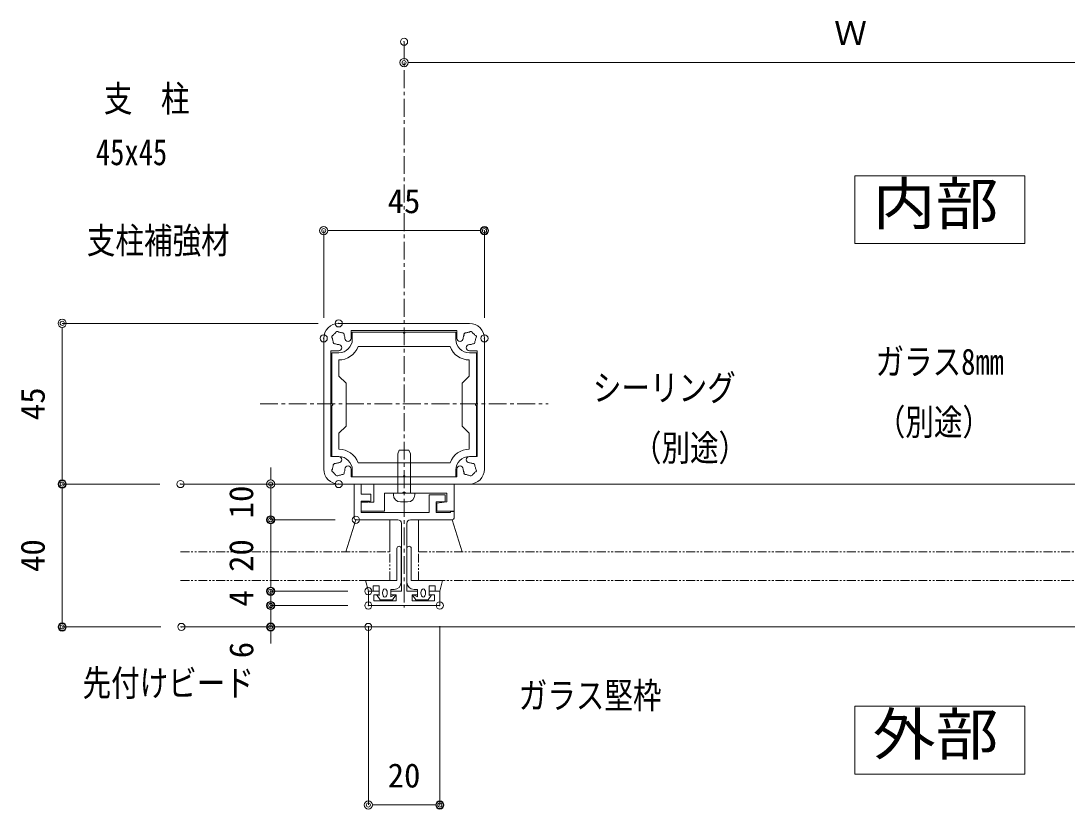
# Model space of a CAD drawing. Units: millimetres, scale not verified. Extents: x -1682 to 1682, y -1188 to 1188.
# Drawn here: x 510 to 1096, y -66 to 376 of the extents above; entities that cross this region are included whole.
import ezdxf
from ezdxf.enums import TextEntityAlignment as Align

# ---------------------------------------------------------------- set-up
doc = ezdxf.new("R2010")
doc.units = ezdxf.units.MM
doc.header["$LTSCALE"] = 8
doc.header["$PDMODE"] = 32
doc.header["$PDSIZE"] = 4
doc.linetypes.add('USER1', pattern=[2, 1.25, -0.25, 0.25, -0.25])
doc.linetypes.add('USER2', pattern=[1.25, 0.625, -0.125, 0.125, -0.125, 0.125, -0.125])
for name, color, linetype, lineweight in [('0-0_0', 7, 'Continuous', 18), ('0-1_DEFPOINTS', 7, 'Continuous', 18), ('0-3_MOJI', 7, 'Continuous', 18), ('0-6_6ﾊｯﾁﾝｸﾞ', 4, 'Continuous', 18), ('0-8_3中心線', 2, 'USER1', 18), ('0-9_41ｱﾙﾐ', 6, 'Continuous', 18), ('0-A_1手摺寸法', 7, 'Continuous', 18), ('0-C_P4-12', 7, 'Continuous', 18), ('0-D_2a', 1, 'USER2', 18), ('0-E_4アルミ', 6, 'Continuous', 18)]:
    doc.layers.add(name, color=color, linetype=linetype, lineweight=lineweight)
doc.styles.add('ＭＳ ゴシック', font='')
doc.styles.get('ＭＳ ゴシック').set_extended_font_data('MS Gothic')

# ---------------------------------------------------------------- blocks, each defined once
blk = doc.blocks.new('_ORIGIN2')
at = {"layer": '0-0_0'}
blk.add_line((-1, 0), (-2, 0), dxfattribs=at)
for radius in [1, 0.5]:
    blk.add_circle((0, 0), radius, dxfattribs=at)
blk = doc.blocks.new('D34')
at = {"layer": '0-1_DEFPOINTS'}
for p in [(1540.77, 2816.89), (2540.77, 2816.89), (2540.77, 2793.58)]:
    blk.add_point(p, dxfattribs=at)
at = {"layer": '0-A_1手摺寸法'}
for p, q in [((1540.77, 2793.89), (1540.77, 2793.58)), ((1549.97, 2793.58), (2531.57, 2793.58)), ((2540.77, 2793.89), (2540.77, 2793.58))]:
    blk.add_line(p, q, dxfattribs=at)
at = {"layer": '0-A_1手摺寸法', "xscale": 4.6, "yscale": 4.6, "rotation": 180}
blk.add_blockref('_ORIGIN2', (1540.77, 2793.58), dxfattribs=at)
at = {"layer": '0-A_1手摺寸法', "xscale": 4.6, "yscale": 4.6}
blk.add_blockref('_ORIGIN2', (2540.77, 2793.58), dxfattribs=at)
at = {"layer": '0-A_1手摺寸法', "style": 'ＭＳ ゴシック'}
blk.add_text('Ｗ', height=26.98, dxfattribs=at).set_placement((2022.37, 2805.08), align=Align.BOTTOM_LEFT)
blk = doc.blocks.new('D12')
at = {"layer": '0-1_DEFPOINTS'}
for p in [(1467.57, 2501.44), (1157.9, 2321.44), (1290.36, 2321.44)]:
    blk.add_point(p, dxfattribs=at)
at = {"layer": '0-A_1手摺寸法'}
for p, q in [((1444.57, 2501.44), (1157.9, 2501.44)), ((1157.9, 2492.24), (1157.9, 2330.64)), ((1267.36, 2321.44), (1157.9, 2321.44))]:
    blk.add_line(p, q, dxfattribs=at)
at = {"layer": '0-A_1手摺寸法', "xscale": 4.6, "yscale": 4.6}
for p, rotation in [((1157.9, 2501.44), 90), ((1157.9, 2321.44), 270)]:
    blk.add_blockref('_ORIGIN2', p, dxfattribs=dict(at, rotation=rotation))
at = {"layer": '0-A_1手摺寸法', "style": 'ＭＳ ゴシック'}
blk.add_text('45', height=26.98, rotation=90, dxfattribs=at).set_placement((1146.4, 2393.04), align=Align.BOTTOM_LEFT)
blk = doc.blocks.new('D13')
at = {"layer": '0-1_DEFPOINTS'}
for p in [(1290.36, 2321.44), (1157.9, 2161.44), (1291.36, 2161.44)]:
    blk.add_point(p, dxfattribs=at)
at = {"layer": '0-A_1手摺寸法'}
for p, q in [((1267.36, 2321.44), (1157.9, 2321.44)), ((1157.9, 2312.24), (1157.9, 2170.64)), ((1268.36, 2161.44), (1157.9, 2161.44))]:
    blk.add_line(p, q, dxfattribs=at)
at = {"layer": '0-A_1手摺寸法', "xscale": 4.6, "yscale": 4.6}
for p, rotation in [((1157.9, 2321.44), 90), ((1157.9, 2161.44), 270)]:
    blk.add_blockref('_ORIGIN2', p, dxfattribs=dict(at, rotation=rotation))
at = {"layer": '0-A_1手摺寸法', "style": 'ＭＳ ゴシック'}
blk.add_text('40', height=26.98, rotation=90, dxfattribs=at).set_placement((1146.4, 2223.04), align=Align.BOTTOM_LEFT)
blk = doc.blocks.new('D18')
at = {"layer": '0-1_DEFPOINTS'}
for p in [(1630.77, 2605.31), (1450.77, 2484.64), (1630.77, 2484.64)]:
    blk.add_point(p, dxfattribs=at)
at = {"layer": '0-A_1手摺寸法'}
for p, q in [((1450.77, 2507.64), (1450.77, 2605.31)), ((1459.97, 2605.31), (1621.57, 2605.31)), ((1630.77, 2507.64), (1630.77, 2605.31))]:
    blk.add_line(p, q, dxfattribs=at)
at = {"layer": '0-A_1手摺寸法', "xscale": 4.6, "yscale": 4.6, "rotation": 180}
blk.add_blockref('_ORIGIN2', (1450.77, 2605.31), dxfattribs=at)
at = {"layer": '0-A_1手摺寸法', "xscale": 4.6, "yscale": 4.6}
blk.add_blockref('_ORIGIN2', (1630.77, 2605.31), dxfattribs=at)
at = {"layer": '0-A_1手摺寸法', "style": 'ＭＳ ゴシック'}
blk.add_text('45', height=26.98, dxfattribs=at).set_placement((1522.37, 2616.81), align=Align.BOTTOM_LEFT)
blk = doc.blocks.new('A$C73B30195')
at = {"layer": '0-0_0'}
for p, q in [((7, 15.2), (7, 5)), ((7, 15.2), (52, 15.2)), ((52, 15.2), (52, 0)), ((13, 10.2), (13, 0)), ((22.961, 10.2), (13, 10.2)), ((48, 10.2), (25.039, 10.2)), ((48, 10.2), (48, 5.33)), ((0, 5), (3.8, 5)), ((0, 5), (0, 0)), ((0, 0), (13, 0)), ((4.6, 5), (7, 5)), ((42.4, 4.6), (48, 5.33)), ((42.4, 4.6), (42.4, 0)), ((42.4, 0), (52, 0))]:
    blk.add_line(p, q, dxfattribs=at)
blk.add_lwpolyline([(22.961, 10.2), (24, 10.8), (25.039, 10.2)], dxfattribs=at)
blk.add_arc((4.2, 5), 0.4, 0, 180, dxfattribs=at)
blk = doc.blocks.new('A$C6B7A23AF')
at = {"layer": '0-0_0'}
for p, q in [((0, 68), (4, 68)), ((0, 68), (0, 49)), ((4, 68), (4, 62.4)), ((4, 62.4), (9.4, 62.4)), ((9.4, 62.4), (9.4, 58.4)), ((42, 62), (42, 52)), ((42, 62), (51, 62)), ((51, 62), (51, 58)), ((4, 58.4), (8.6, 58.4)), ((4, 58.4), (4, 52)), ((46, 58), (46, 52)), ((46, 58), (51, 58)), ((1, 48), (24.5, 48)), ((4, 52), (42, 52)), ((31.5, 48), (55, 48)), ((46, 52), (54, 52)), ((54, 52.6), (56, 52.6)), ((54, 52.6), (54, 52)), ((56, 52.6), (56, 49)), ((26.5, 8), (26.5, 46)), ((29.5, 46), (29.5, 8)), ((8, 8), (14, 8)), ((8, 8), (8, 0)), ((11, 2.6), (11, 6)), ((11, 6), (14, 6)), ((14, 8), (14, 6)), ((26.5, 8), (20.5, 8)), ((20.5, 8), (20.5, 6)), ((23.5, 6), (20.5, 6)), ((23.5, 6), (23.5, 2.6)), ((29.5, 8), (35.5, 8)), ((32.5, 6), (35.5, 6)), ((32.5, 6), (32.5, 2.6)), ((35.5, 8), (35.5, 6)), ((48, 8), (42, 8)), ((42, 8), (42, 6)), ((45, 6), (42, 6)), ((45, 2.6), (45, 6)), ((48, 8), (48, 0)), ((8, 0), (48, 0)), ((23.5, 2.6), (11, 2.6)), ((32.5, 2.6), (45, 2.6))]:
    blk.add_line(p, q, dxfattribs=at)
for centre, radius, start, end in [((9, 58.4), 0.4, 180, 0), ((1, 49), 1, 180, 270), ((24.5, 46), 2, 0, 90), ((31.5, 46), 2, 90, 180), ((55, 49), 1, 270, 0)]:
    blk.add_arc(centre, radius, start, end, dxfattribs=at)
blk = doc.blocks.new('A$C015A387A')
at = {"layer": '0-A_1手摺寸法', "color": 3}
for p, q in [((0, 9.738), (0, 28.738)), ((2.4, 10.738), (2.4, 28.738)), ((2.4, 10.738), (20, 10.738)), ((12.4, 7.738), (15.8, 7.738)), ((12.4, 7.738), (12.4, 2.277)), ((15.8, 7.738), (15.8, 4.738)), ((20, 10.738), (18.4, 4.738)), ((4.915, 0), (3.248, 2.275)), ((3.62, 2.713), (5.9, 1.586)), ((4, 5.738), (5.9, 5.738)), ((4.915, 0), (11.885, 0)), ((5.9, 5.738), (5.9, 1.586)), ((11.885, 0), (13.552, 2.275)), ((12.4, 2.277), (13.18, 2.713)), ((15.8, 4.738), (18.4, 4.738))]:
    blk.add_line(p, q, dxfattribs=at)
for centre, radius, start, end in [((1.2, 28.738), 1.2, 0, 180), ((4, 9.738), 4, 180, 270), ((3.5, 2.438), 0.3, 66.37062, 212.90524), ((13.3, 2.438), 0.3, 327.09476, 113.62938)]:
    blk.add_arc(centre, radius, start, end, dxfattribs=at)
blk.add_ellipse((9.15, 3.786), major_axis=(0, -2.306), ratio=0.569947, start_param=6.2831853, end_param=12.5663706, dxfattribs=at)
blk = doc.blocks.new('A$C5EAB0138')
at = {"layer": '0-9_41ｱﾙﾐ'}
for p, q in [((-29, 81), (-0.6, 81)), ((-29, 81), (-29, 77.1)), ((-25, 77), (-16, 77)), ((-12, 73), (-16, 77)), ((-0.338, 80.586), (-0.6, 81)), ((0.338, 80.586), (0.6, 81)), ((0.6, 81), (29, 81)), ((12, 73), (16, 77)), ((25, 77), (16, 77)), ((29, 81), (29, 77.1)), ((-12, 73), (12, 73)), ((-40.5, 41.1), (-40.5, 69.5)), ((-40.5, 69.5), (-36.6, 69.5)), ((-32.5, 14.751), (-32.5, 66.249)), ((32.5, 14.751), (32.5, 66.249)), ((40.5, 69.5), (36.6, 69.5)), ((40.5, 41.1), (40.5, 69.5)), ((-40.086, 40.838), (-40.5, 41.1)), ((40.086, 40.838), (40.5, 41.1)), ((-40.086, 40.162), (-40.5, 39.9)), ((-40.5, 11.5), (-40.5, 39.9)), ((40.086, 40.162), (40.5, 39.9)), ((40.5, 11.5), (40.5, 39.9)), ((-40.5, 11.5), (-36.6, 11.5)), ((-12, 8), (-16, 4)), ((-12, 8), (12, 8)), ((12, 8), (16, 4)), ((40.5, 11.5), (36.6, 11.5)), ((-29, 0), (-29, 3.9)), ((-29, 0), (-0.6, 0)), ((-25, 4), (-16, 4)), ((-0.338, 0.414), (-0.6, 0)), ((0.338, 0.414), (0.6, 0)), ((0.6, 0), (29, 0)), ((25, 4), (16, 4)), ((29, 0), (29, 3.9))]:
    blk.add_line(p, q, dxfattribs=at)
for centre, radius, start, end in [((-36.6, 77.1), 7.6, 270, 0), ((-36.6, 77.1), 11.6, 290.69837, 359.50606), ((0, 80.8), 0.4, 212.33353, 327.66647), ((36.6, 77.1), 11.6, 180, 249.30163), ((36.6, 77.1), 7.6, 180, 270), ((-40.3, 40.5), 0.4, 302.33353, 57.66647), ((40.3, 40.5), 0.4, 122.33353, 237.66647), ((-36.6, 3.9), 11.6, 0.49394, 69.30163), ((36.6, 3.9), 11.6, 110.69837, 179.50606), ((-36.6, 3.9), 7.6, 0, 90), ((36.6, 3.9), 7.6, 90, 180), ((0, 0.2), 0.4, 32.33353, 147.66647)]:
    blk.add_arc(centre, radius, start, end, dxfattribs=at)
blk = doc.blocks.new('D55')
at = {"layer": '0-1_DEFPOINTS'}
for p in [(1500.77, 2185.44), (1580.77, 2185.44), (1580.77, 1962.03)]:
    blk.add_point(p, dxfattribs=at)
at = {"layer": '0-A_1手摺寸法'}
for p, q in [((1500.77, 2162.44), (1500.77, 1962.03)), ((1580.77, 2162.44), (1580.77, 1962.03)), ((1509.97, 1962.03), (1571.57, 1962.03))]:
    blk.add_line(p, q, dxfattribs=at)
at = {"layer": '0-A_1手摺寸法', "xscale": 4.6, "yscale": 4.6, "rotation": 180}
blk.add_blockref('_ORIGIN2', (1500.77, 1962.03), dxfattribs=at)
at = {"layer": '0-A_1手摺寸法', "xscale": 4.6, "yscale": 4.6}
blk.add_blockref('_ORIGIN2', (1580.77, 1962.03), dxfattribs=at)
at = {"layer": '0-A_1手摺寸法', "style": 'ＭＳ ゴシック'}
blk.add_text('20', height=26.98, dxfattribs=at).set_placement((1522.37, 1973.53), align=Align.BOTTOM_LEFT)
blk = doc.blocks.new('D56')
at = {"layer": '0-1_DEFPOINTS'}
for p in [(1467.57, 2321.44), (1391.36, 2281.44), (1486.77, 2281.44)]:
    blk.add_point(p, dxfattribs=at)
at = {"layer": '0-A_1手摺寸法'}
for p, q in [((1391.36, 2330.64), (1391.36, 2339.84)), ((1444.57, 2321.44), (1391.36, 2321.44)), ((1391.36, 2321.44), (1391.36, 2281.44)), ((1463.77, 2281.44), (1391.36, 2281.44)), ((1391.36, 2272.24), (1391.36, 2263.04))]:
    blk.add_line(p, q, dxfattribs=at)
at = {"layer": '0-A_1手摺寸法', "xscale": 4.6, "yscale": 4.6}
for p, rotation in [((1391.36, 2321.44), 270), ((1391.36, 2281.44), 90)]:
    blk.add_blockref('_ORIGIN2', p, dxfattribs=dict(at, rotation=rotation))
at = {"layer": '0-A_1手摺寸法', "style": 'ＭＳ ゴシック'}
blk.add_text('10', height=26.98, rotation=90, dxfattribs=at).set_placement((1379.86, 2283.04), align=Align.BOTTOM_LEFT)
blk = doc.blocks.new('D57')
at = {"layer": '0-1_DEFPOINTS'}
for p in [(1486.77, 2281.44), (1391.36, 2201.44), (1500.77, 2201.44)]:
    blk.add_point(p, dxfattribs=at)
at = {"layer": '0-A_1手摺寸法'}
for p, q in [((1463.77, 2281.44), (1391.36, 2281.44)), ((1391.36, 2272.24), (1391.36, 2210.64)), ((1477.77, 2201.44), (1391.36, 2201.44))]:
    blk.add_line(p, q, dxfattribs=at)
at = {"layer": '0-A_1手摺寸法', "xscale": 4.6, "yscale": 4.6}
for p, rotation in [((1391.36, 2281.44), 90), ((1391.36, 2201.44), 270)]:
    blk.add_blockref('_ORIGIN2', p, dxfattribs=dict(at, rotation=rotation))
at = {"layer": '0-A_1手摺寸法', "style": 'ＭＳ ゴシック'}
blk.add_text('20', height=26.98, rotation=90, dxfattribs=at).set_placement((1379.86, 2223.04), align=Align.BOTTOM_LEFT)
blk = doc.blocks.new('D58')
at = {"layer": '0-1_DEFPOINTS'}
for p in [(1500.77, 2201.44), (1391.36, 2185.44), (1500.77, 2185.44)]:
    blk.add_point(p, dxfattribs=at)
at = {"layer": '0-A_1手摺寸法'}
for p, q in [((1391.36, 2210.64), (1391.36, 2219.84)), ((1477.77, 2201.44), (1391.36, 2201.44)), ((1391.36, 2201.44), (1391.36, 2185.44)), ((1477.77, 2185.44), (1391.36, 2185.44)), ((1391.36, 2176.24), (1391.36, 2167.04))]:
    blk.add_line(p, q, dxfattribs=at)
at = {"layer": '0-A_1手摺寸法', "xscale": 4.6, "yscale": 4.6}
for p, rotation in [((1391.36, 2201.44), 270), ((1391.36, 2185.44), 90)]:
    blk.add_blockref('_ORIGIN2', p, dxfattribs=dict(at, rotation=rotation))
at = {"layer": '0-A_1手摺寸法', "style": 'ＭＳ ゴシック'}
blk.add_text('4', height=26.98, rotation=90, dxfattribs=at).set_placement((1379.86, 2184.24), align=Align.BOTTOM_LEFT)
blk = doc.blocks.new('D59')
at = {"layer": '0-1_DEFPOINTS'}
for p in [(1500.77, 2185.44), (1391.36, 2161.44), (1500.77, 2161.44)]:
    blk.add_point(p, dxfattribs=at)
at = {"layer": '0-A_1手摺寸法'}
for p, q in [((1391.36, 2194.64), (1391.36, 2203.84)), ((1477.77, 2185.44), (1391.36, 2185.44)), ((1391.36, 2185.44), (1391.36, 2161.44)), ((1477.77, 2161.44), (1391.36, 2161.44)), ((1391.36, 2152.24), (1391.36, 2143.04))]:
    blk.add_line(p, q, dxfattribs=at)
at = {"layer": '0-A_1手摺寸法', "xscale": 4.6, "yscale": 4.6}
for p, rotation in [((1391.36, 2185.44), 270), ((1391.36, 2161.44), 90)]:
    blk.add_blockref('_ORIGIN2', p, dxfattribs=dict(at, rotation=rotation))
at = {"layer": '0-A_1手摺寸法', "style": 'ＭＳ ゴシック'}
blk.add_text('6', height=26.98, rotation=90, dxfattribs=at).set_placement((1380.04, 2126.36), align=Align.BOTTOM_LEFT)

msp = doc.modelspace()

# ---------------------------------------------------------------- linework, layer by layer
at = {"layer": '0-0_0'}
for p, q in [((697.939, 96.203), (692.363, 78.203)), ((751.939, 96.203), (757.516, 78.203))]:
    msp.add_line(p, q, dxfattribs=at)
for points in [[(697.939, 96.203), (716.919, 96.203), (716.919, 78.203)], [(751.939, 96.203), (732.96, 96.203), (732.96, 78.203)]]:
    msp.add_lwpolyline(points, dxfattribs=at)
at = {"layer": '0-6_6ﾊｯﾁﾝｸﾞ'}
for p, q in [((721.439, 133.203), (722.268, 135.203)), ((722.268, 135.203), (727.611, 135.203)), ((728.439, 133.203), (727.611, 135.203)), ((721.439, 111.203), (721.439, 133.203)), ((728.439, 111.203), (728.439, 133.203)), ((718.939, 110.203), (718.939, 110.803)), ((719.339, 111.203), (730.539, 111.203)), ((722.939, 106.203), (726.939, 106.203)), ((730.939, 110.203), (730.939, 110.803))]:
    msp.add_line(p, q, dxfattribs=at)
for centre, radius, start, end in [((719.339, 110.803), 0.4, 90, 180), ((722.939, 110.203), 4, 180, 270), ((726.939, 110.203), 4, 270, 0), ((730.539, 110.803), 0.4, 0, 90)]:
    msp.add_arc(centre, radius, start, end, dxfattribs=at)
at = {"layer": '0-8_3中心線'}
for p, q in [((724.939, 363.931), (724.939, 47.082)), ((644.326, 161.203), (805.553, 161.203))]:
    msp.add_line(p, q, dxfattribs=at)
at = {"layer": '0-A_1手摺寸法', "color": 3}
for p, q in [((1484.939, 116.203), (1014.939, 116.203)), ((697.939, 96.203), (694.222, 84.203)), ((751.939, 96.203), (755.657, 84.203)), ((1484.939, 36.203), (1014.939, 36.203))]:
    msp.add_line(p, q, dxfattribs=at)
for points in [[(599.735, 116.203), (724.939, 116.203), (1014.939, 116.203)], [(599.735, 36.203), (724.939, 36.203), (1014.939, 36.203)]]:
    msp.add_lwpolyline(points, dxfattribs=at)
at = {"layer": '0-C_P4-12'}
for p, q in [((977.277, 288.879), (977.277, 250.868)), ((977.277, -8.25), (977.277, -46.26))]:
    msp.add_line(p, q, dxfattribs=at)
for points in [[(977.277, 250.869), (1072.602, 250.869), (1072.602, 288.879), (977.277, 288.879)], [(977.277, -46.26), (1072.602, -46.26), (1072.602, -8.25), (977.277, -8.25)]]:
    msp.add_lwpolyline(points, dxfattribs=at)
at = {"layer": '0-D_2a'}
for p, q in [((599.735, 78.203), (716.939, 78.203)), ((716.939, 62.203), (716.939, 78.203)), ((732.939, 78.203), (1446.939, 78.203)), ((732.939, 62.203), (732.939, 78.203)), ((599.735, 62.203), (716.939, 62.203)), ((732.939, 62.203), (1446.939, 62.203))]:
    msp.add_line(p, q, dxfattribs=at)
at = {"layer": '0-E_4アルミ'}
for p, q in [((761.539, 206.203), (688.339, 206.203)), ((754.539, 202.203), (695.339, 202.203)), ((695.339, 202.203), (695.339, 197.803)), ((754.539, 202.203), (754.539, 197.803)), ((679.939, 197.803), (679.939, 124.603)), ((769.939, 197.803), (769.939, 124.603)), ((683.939, 190.803), (683.939, 131.603)), ((688.339, 190.803), (683.939, 190.803)), ((761.539, 190.803), (765.939, 190.803)), ((765.939, 190.803), (765.939, 131.603)), ((688.339, 131.603), (683.939, 131.603)), ((761.539, 131.603), (765.939, 131.603)), ((695.339, 120.203), (695.339, 124.603)), ((754.539, 120.203), (754.539, 124.603)), ((754.539, 120.203), (695.339, 120.203)), ((761.539, 116.203), (688.339, 116.203))]:
    msp.add_line(p, q, dxfattribs=at)
for centre, radius, start, end in [((688.339, 197.803), 8.4, 90, 180), ((761.539, 197.803), 8.4, 0, 90), ((685.442, 198.579), 1, 97.02431, 165), ((688.339, 197.803), 3.5, 135, 149.64111), ((688.339, 197.803), 3.5, 120.35889, 135), ((687.563, 200.701), 1, 105, 172.97569), ((687.563, 200.701), 1, 37.02431, 105), ((688.339, 197.803), 3.5, 75, 89.64111), ((688.339, 197.803), 3.5, 60.35889, 75), ((690.461, 199.924), 1, 45, 112.97569), ((690.461, 199.924), 1, 337.02431, 45), ((688.339, 197.803), 3.5, 15, 29.64111), ((761.539, 197.803), 3.5, 150.35889, 165), ((759.418, 199.924), 1, 135, 202.97569), ((759.418, 199.924), 1, 67.02431, 135), ((761.539, 197.803), 3.5, 105, 119.64111), ((761.539, 197.803), 3.5, 90.35889, 105), ((762.316, 200.701), 1, 75, 142.97569), ((762.316, 200.701), 1, 7.02431, 75), ((761.539, 197.803), 3.5, 45, 59.64111), ((761.539, 197.803), 3.5, 30.35889, 45), ((764.437, 198.579), 1, 15, 82.97569), ((685.442, 198.579), 1, 165, 232.97569), ((688.339, 197.803), 3.5, 180.35889, 195), ((688.339, 197.803), 3.5, 195, 209.64111), ((686.218, 195.682), 1, 157.02431, 225), ((686.218, 195.682), 1, 225, 292.97569), ((688.339, 197.803), 3.5, 240.35889, 255), ((688.339, 197.803), 3.5, 255, 270), ((688.339, 192.553), 1.75, 270, 90), ((688.339, 197.803), 3.5, 0.35889, 15), ((693.589, 197.803), 1.75, 180, 0), ((756.289, 197.803), 1.75, 180, 360), ((761.539, 197.803), 3.5, 165, 179.64111), ((761.539, 192.553), 1.75, 90, 270), ((761.539, 197.803), 3.5, 270, 285), ((761.539, 197.803), 3.5, 285, 299.64111), ((763.661, 195.682), 1, 247.02431, 315), ((763.661, 195.682), 1, 315, 22.97569), ((761.539, 197.803), 3.5, 330.35889, 345), ((761.539, 197.803), 3.5, 345, 359.64111), ((764.437, 198.579), 1, 307.02431, 15), ((688.339, 129.853), 1.75, 270, 90), ((761.539, 129.853), 1.75, 90, 270), ((688.339, 124.603), 8.4, 180, 270), ((685.442, 123.827), 1, 127.02431, 195), ((685.442, 123.827), 1, 195, 262.97569), ((688.339, 124.603), 3.5, 165, 179.64111), ((688.339, 124.603), 3.5, 150.35889, 165), ((686.218, 126.724), 1, 135, 202.97569), ((686.218, 126.724), 1, 67.02431, 135), ((688.339, 124.603), 3.5, 105, 119.64111), ((688.339, 124.603), 3.5, 90, 105), ((688.339, 124.603), 3.5, 330.35889, 345), ((688.339, 124.603), 3.5, 345, 359.64111), ((693.589, 124.603), 1.75, 360, 180), ((756.289, 124.603), 1.75, 0, 180), ((761.539, 124.603), 3.5, 180.35889, 195), ((761.539, 124.603), 3.5, 195, 209.64111), ((761.539, 124.603), 3.5, 75, 90), ((761.539, 124.603), 8.4, 270, 360), ((761.539, 124.603), 3.5, 60.35889, 75), ((763.661, 126.724), 1, 45, 112.97569), ((763.661, 126.724), 1, 337.02431, 45), ((764.437, 123.827), 1, 277.02431, 345), ((761.539, 124.603), 3.5, 15, 29.64111), ((761.539, 124.603), 3.5, 0.35889, 15), ((764.437, 123.827), 1, 345, 52.97569), ((688.339, 124.603), 3.5, 210.35889, 225), ((688.339, 124.603), 3.5, 225, 239.64111), ((687.563, 121.705), 1, 187.02431, 255), ((687.563, 121.705), 1, 255, 322.97569), ((688.339, 124.603), 3.5, 270.35889, 285), ((688.339, 124.603), 3.5, 285, 299.64111), ((690.461, 122.482), 1, 247.02431, 315), ((690.461, 122.482), 1, 315, 22.97569), ((759.418, 122.482), 1, 157.02431, 225), ((759.418, 122.482), 1, 225, 292.97569), ((761.539, 124.603), 3.5, 240.35889, 255), ((761.539, 124.603), 3.5, 255, 269.64111), ((762.316, 121.705), 1, 217.02431, 285), ((762.316, 121.705), 1, 285, 352.97569), ((761.539, 124.603), 3.5, 300.35889, 315), ((761.539, 124.603), 3.5, 315, 329.64111)]:
    msp.add_arc(centre, radius, start, end, dxfattribs=at)

# ---------------------------------------------------------------- block references
at = {"layer": '0-9_41ｱﾙﾐ', "rotation": 90}
msp.add_blockref('A$C5EAB0138', (765.439, 160.703), dxfattribs=at)
at = {"layer": '0-A_1手摺寸法', "xscale": 0.5, "yscale": 0.5}
for name in ['D34', 'D18', 'D12', 'D56', 'D13', 'D57', 'D58', 'D59', 'D55']:
    msp.add_blockref(name, (-45.445, -1044.515), dxfattribs=at)
at = {"layer": '0-A_1手摺寸法', "xscale": -1}
msp.add_blockref('A$C015A387A', (723.339, 51.465), dxfattribs=at)
at = {"layer": '0-A_1手摺寸法'}
msp.add_blockref('A$C015A387A', (726.539, 51.465), dxfattribs=at)
at = {"layer": '0-E_4アルミ'}
for name, p in [('A$C6B7A23AF', (696.939, 48.203)), ('A$C73B30195', (700.939, 101.003))]:
    msp.add_blockref(name, p, dxfattribs=at)

# ---------------------------------------------------------------- texts
at = {"layer": '0-3_MOJI', "style": 'ＭＳ ゴシック', "width": 0.8}
for s, p in [('支\u3000柱', (556.816, 320.342)), ('45x45', (552.383, 290.41)), ('支柱補強材', (547.287, 240.878)), ('ガラス8mm', (988.898, 173.05)), ('シーリング', (830.672, 158.435)), ('（別途）', (989.609, 139.217)), ('（別途）', (853.072, 124.759)), ('先付けビード', (544.897, -6.91)), ('ガラス堅枠', (789.132, -13.906))]:
    msp.add_text(s, height=14.66, dxfattribs=at).set_placement(p, align=Align.BOTTOM_LEFT)
at = {"layer": '0-C_P4-12', "style": 'ＭＳ ゴシック', "width": 1.1}
for s, p in [('内部', (987.336, 254.501)), ('外部', (987.336, -42.627))]:
    msp.add_text(s, height=23.46, dxfattribs=at).set_placement(p, align=Align.BOTTOM_LEFT)

doc.saveas('drawing.dxf')
